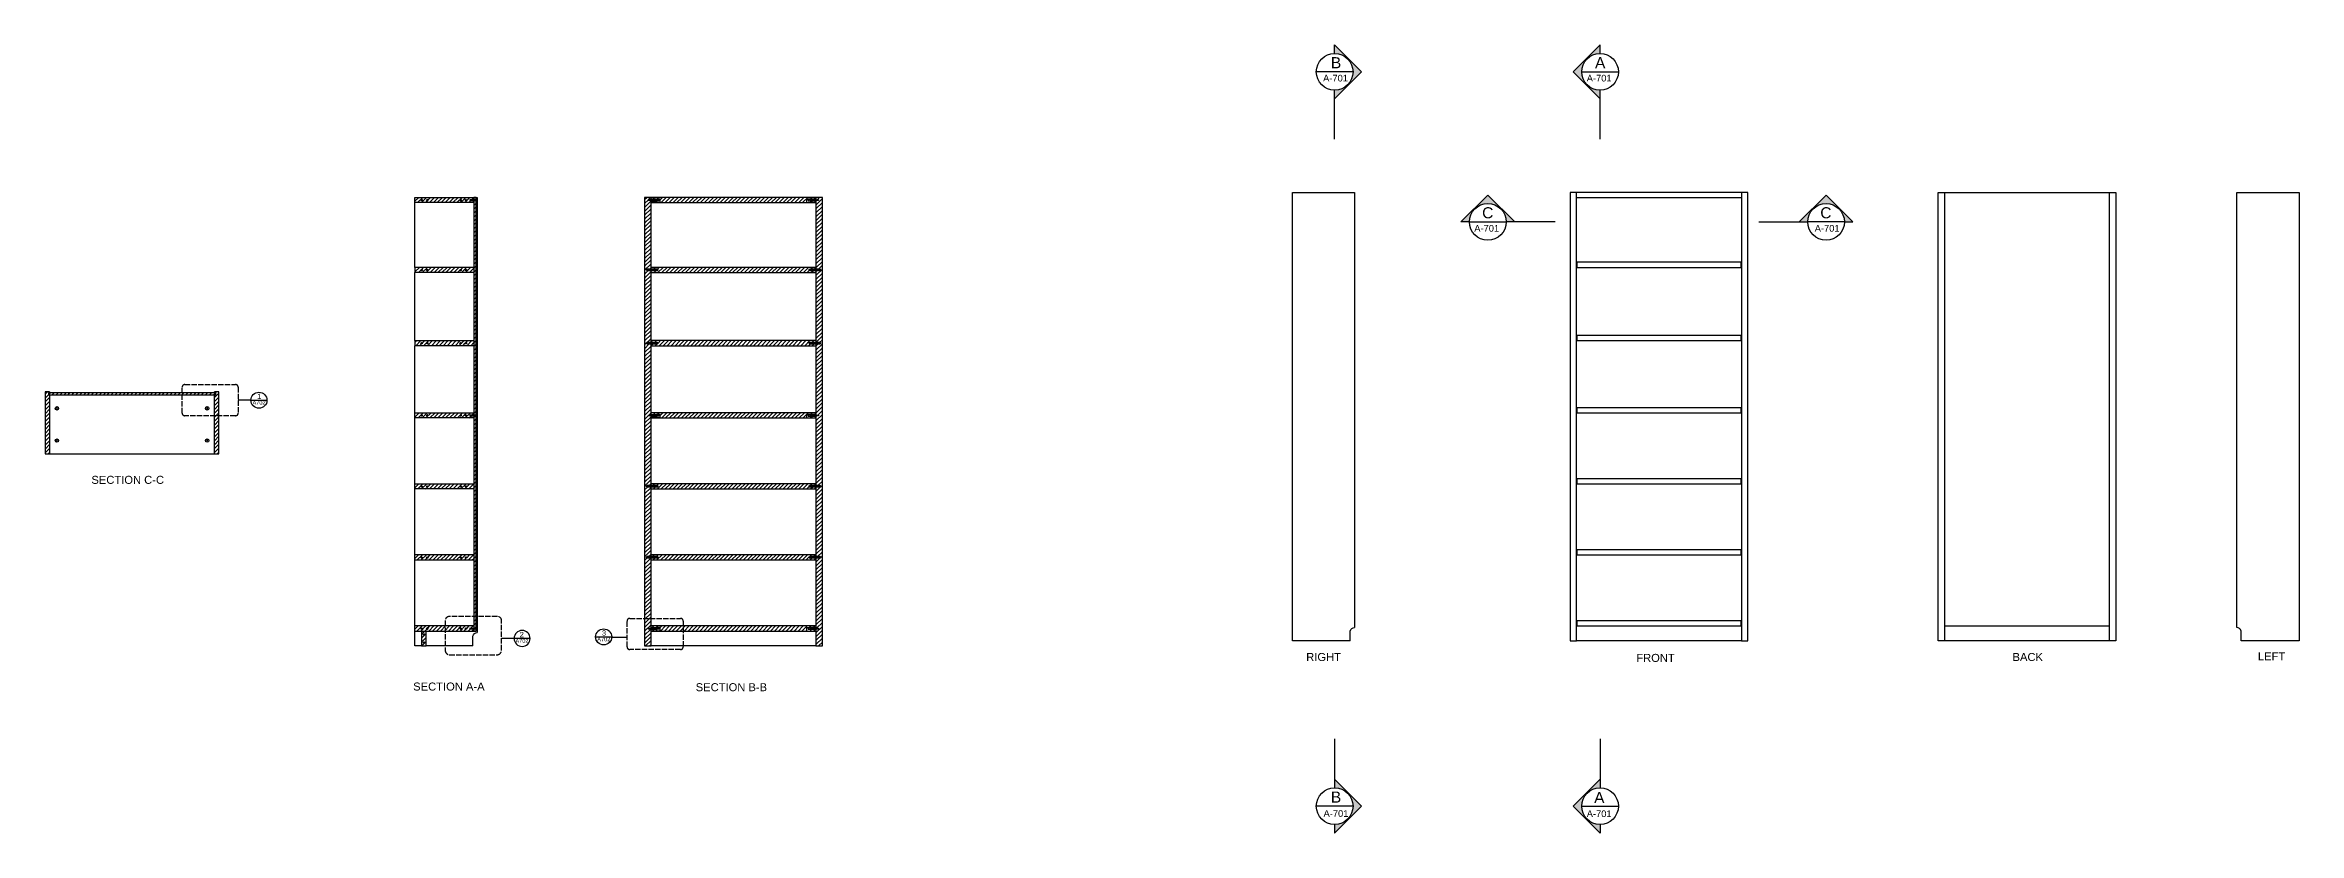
# Model space of a CAD drawing. Header units: millimetres. Extents: x 511 to 2734, y -757 to 739.
# Drawn here: x 511 to 1526, y 148 to 503 of the extents above; entities that cross this region are included whole.
import ezdxf

# ---------------------------------------------------------------- set-up
doc = ezdxf.new("R2010")
doc.units = ezdxf.units.MM
doc.header["$MEASUREMENT"] = 0
doc.linetypes.add('ACAD_ISO02W100', pattern=[15, 12, -3])
doc.linetypes.add('ACAD_ISO04W100', pattern=[30, 24, -3, 0, -3])
for name, color, linetype in [('A-LINE', 200, 'Continuous'), ('A-SECT-LINE', 5, 'Continuous'), ('A-SECTION', 254, 'Continuous'), ('A-SECTION-1', 253, 'Continuous'), ('A-SECTION-2', 252, 'Continuous'), ('DETAILS', 2, 'Continuous'), ('G-ANNO-LOGO', 3, 'Continuous'), ('G-ANNO-SIMBOLS', 4, 'Continuous'), ('G-ANNO-TEXT', 3, 'Continuous'), ('LINE', 4, 'Continuous')]:
    doc.layers.add(name, color=color, linetype=linetype)
doc.styles.add('ARIAL', font='arial.ttf')
doc.styles.add('ARIAL-BOLD', font='')
doc.styles.get("Standard").update_dxf_attribs({"font": 'arial.ttf'})
doc.styles.get('ARIAL-BOLD').set_extended_font_data('Arial', bold=True)

# ---------------------------------------------------------------- blocks, each defined once
blk = doc.blocks.new('tassello legno')
for p, q in [((1660, 607), (1661, 608)), ((1660, 607), (1666, 607)), ((1660, 607), (1660, 560)), ((1661, 558), (1660, 560)), ((1660, 560), (1666, 560)), ((1665, 558), (1661, 558)), ((1666, 607), (1665, 608)), ((1665, 558), (1666, 560)), ((1666, 560), (1666, 607))]:
    blk.add_line(p, q)
at = {"linetype": 'Continuous'}
blk.add_line((1661, 608), (1665, 608), dxfattribs=at)
blk = doc.blocks.new('TASSELLO circonferenza')
at = {"layer": 'DETAILS', "linetype": 'Continuous'}
for radius in [0.3, 0.201]:
    blk.add_circle((1485.3, -73.7), radius, dxfattribs=at)
blk = doc.blocks.new('SIMBOL')
at = {"layer": 'G-ANNO-SIMBOLS'}
blk.add_line((500.64, 236.19), (494.64, 236.19), dxfattribs=at)
blk.add_circle((497.64, 236.19), 3, dxfattribs=at)
blk = doc.blocks.new('vite mensole')
at = {"layer": 'DETAILS'}
for p, q in [((636.7, 367.8), (636.1, 367.8)), ((636.1, 367.8), (636.1, 367.6)), ((636.7, 367.6), (636.1, 367.6)), ((636.8, 367.2), (636.1, 367.2)), ((636.1, 365), (636.1, 367.2)), ((636.4, 367.1), (636.1, 367.1)), ((636.1, 367.1), (636.1, 365)), ((636.2, 367.2), (636.2, 367.6)), ((636.6, 367.2), (636.2, 367.2)), ((636.4, 367.1), (636.4, 365)), ((636.8, 367.1), (636.5, 367.1)), ((636.5, 367.1), (636.5, 365)), ((636.6, 367.2), (636.6, 367.6)), ((636.7, 367.8), (636.7, 367.6)), ((636.7, 367.1), (636.7, 365)), ((636.8, 367.2), (636.8, 365)), ((636.8, 365), (636.1, 365)), ((636.4, 365), (636.1, 365)), ((636.2, 363.9), (636.2, 365)), ((636.6, 365), (636.2, 364.9)), ((636.6, 364.8), (636.2, 364.7)), ((636.6, 364.7), (636.2, 364.6)), ((636.6, 364.5), (636.2, 364.4)), ((636.6, 364.4), (636.2, 364.3)), ((636.6, 364.2), (636.2, 364.1)), ((636.6, 364.1), (636.2, 364)), ((636.6, 363.9), (636.3, 363.8)), ((636.6, 363.8), (636.3, 363.8)), ((636.8, 365), (636.5, 365)), ((636.6, 365), (636.6, 363.9))]:
    blk.add_line(p, q, dxfattribs=at)
for centre, start, end in [((636.3, 363.9), 180, 270), ((636.6, 363.9), 270, 360)]:
    blk.add_arc(centre, 0.05, start, end, dxfattribs=at)
blk = doc.blocks.new('fermavite')
at = {"layer": 'DETAILS'}
for p, q in [((854.2, 238.6), (854.2, 240.2)), ((854.2, 240.2), (855.8, 240.2)), ((854.2, 238.6), (855.8, 238.6)), ((854.8, 240), (854.8, 239.5)), ((855.7, 240.1), (854.9, 240.1)), ((854.9, 239.4), (855.7, 239.4)), ((855.7, 240.1), (855.7, 240)), ((855.7, 240), (855.8, 240)), ((855.7, 239.4), (855.7, 239.5)), ((855.7, 239.5), (855.8, 239.5)), ((855.8, 240), (855.8, 240.2)), ((855.8, 239.5), (855.8, 238.6))]:
    blk.add_line(p, q, dxfattribs=at)
for centre, start, end in [((854.9, 240), 90, 180), ((854.9, 239.5), 180, 270)]:
    blk.add_arc(centre, 0.1, start, end, dxfattribs=at)

msp = doc.modelspace()

# ---------------------------------------------------------------- hatches: boundary and pattern name
at = {"layer": 'A-SECTION'}
h = msp.add_hatch(dxfattribs=at)
h.set_pattern_fill('ANSI31', color=256, scale=10)
edge = h.paths.add_edge_path(flags=16)
edge.add_arc((683.4, 432.7), 0.3, 0, 360)
edge = h.paths.add_edge_path(flags=16)
edge.add_arc((680.9, 432.7), 0.3, 0, 360)
edge = h.paths.add_edge_path(flags=16)
edge.add_arc((698.4, 432.7), 0.3, 0, 360)
edge = h.paths.add_edge_path(flags=16)
edge.add_arc((700.9, 432.7), 0.3, 0, 360)
h.paths.add_polyline_path([(677.9, 402.4), (677.9, 400.1), (704.4, 400.1), (704.4, 402.4)])
edge = h.paths.add_edge_path(flags=16)
edge.add_arc((698.4, 401.2), 0.3, 0, 360)
edge = h.paths.add_edge_path(flags=16)
edge.add_arc((683.4, 401.2), 0.3, 0, 360)
edge = h.paths.add_edge_path(flags=16)
edge.add_arc((700.9, 401.2), 0.3, 0, 360)
edge = h.paths.add_edge_path(flags=16)
edge.add_arc((680.9, 401.2), 0.3, 0, 360)
h.paths.add_polyline_path([(703.4, 432.6), (703.3, 432.6), (703.3, 432.8), (703.4, 432.8)])
h.paths.add_polyline_path([(703.2, 432.8), (703.3, 432.8), (703.3, 432.6), (703.2, 432.6)])
h.paths.add_polyline_path([(703.1, 432.8), (703.2, 432.8), (703.2, 432.6), (703.1, 432.6)])
h.paths.add_polyline_path([(703, 432.8), (703.1, 432.8), (703.1, 432.6), (703, 432.6)])
h.paths.add_polyline_path([(677.9, 433.9), (677.9, 431.6), (704.4, 431.6), (704.4, 433.9)])
h = msp.add_hatch(dxfattribs=at)
h.set_pattern_fill('ANSI31', color=256, scale=10)
h.paths.add_polyline_path([(784.1, 367.9), (782.1, 367.9), (782.1, 368.4), (782.2, 368.5), (784.1, 368.5), (784.1, 400.9), (782.1, 400.9), (782.1, 401.4), (782.2, 401.5), (784.1, 401.5), (784.1, 432.5), (782.9, 432.5), (782.9, 433), (782.9, 432.9), (784.1, 432.9), (784.1, 433.9), (781.2, 433.9), (781.2, 231.9), (784.1, 231.9), (784.1, 239.5), (782.9, 239.5), (782.9, 239.9), (783, 239.9), (784.1, 239.9), (784.1, 271.4), (782.1, 271.4), (782.1, 271.9), (782.2, 272), (784.1, 272), (784.1, 303.4), (782.1, 303.4), (782.1, 303.9), (782.2, 304), (784.1, 304), (784.1, 335.5), (782.9, 335.5), (782.9, 336), (782.9, 335.9), (784.1, 335.9)])
h = msp.add_hatch(dxfattribs=at)
h.set_pattern_fill('ANSI31', color=256, scale=10)
h.paths.add_polyline_path([(861.2, 433.9), (858.3, 433.9), (858.3, 432.9), (859.5, 432.9), (859.5, 432.5), (858.3, 432.5), (858.3, 401.5), (860.3, 401.5), (860.3, 400.9), (858.3, 400.9), (858.3, 368.5), (860.3, 368.5), (860.3, 367.9), (858.3, 367.9), (858.3, 335.9), (859.5, 335.9), (859.5, 335.5), (858.3, 335.5), (858.3, 304), (860.3, 304), (860.3, 303.4), (858.3, 303.4), (858.3, 272), (860.3, 272), (860.3, 271.4), (858.3, 271.4), (858.3, 239.9), (860.3, 239.9), (860.2, 240), (859.5, 240), (859.5, 239.5), (859.4, 239.5), (859.5, 239.5), (858.3, 239.5), (858.3, 231.9), (861.2, 231.9)])
h = msp.add_hatch(dxfattribs=at)
h.set_pattern_fill('ANSI31', color=256, scale=10)
h.paths.add_polyline_path([(704.4, 369.4), (677.9, 369.4), (677.9, 367.1), (704.4, 367.1)])
edge = h.paths.add_edge_path(flags=16)
edge.add_arc((683.4, 368.2), 0.3, 0, 360)
edge = h.paths.add_edge_path(flags=16)
edge.add_arc((680.9, 368.2), 0.3, 0, 360)
edge = h.paths.add_edge_path(flags=16)
edge.add_arc((698.4, 368.2), 0.3, 0, 360)
edge = h.paths.add_edge_path(flags=16)
edge.add_arc((700.9, 368.2), 0.348, 0, 360)
h = msp.add_hatch(dxfattribs=at)
h.set_pattern_fill('ANSI31', color=256, scale=10)
edge = h.paths.add_edge_path(flags=16)
edge.add_arc((698.4, 335.7), 0.3, 0, 360)
edge = h.paths.add_edge_path(flags=16)
edge.add_arc((700.9, 335.7), 0.3, 0, 360)
edge = h.paths.add_edge_path(flags=16)
edge.add_arc((683.4, 335.7), 0.3, 0, 360)
edge = h.paths.add_edge_path(flags=16)
edge.add_arc((680.9, 335.7), 0.3, 0, 360)
h.paths.add_polyline_path([(704.4, 304.9), (677.9, 304.9), (677.9, 302.6), (704.4, 302.6)])
edge = h.paths.add_edge_path(flags=16)
edge.add_arc((683.4, 303.7), 0.3, 0, 360)
edge = h.paths.add_edge_path(flags=16)
edge.add_arc((698.4, 303.7), 0.3, 0, 360)
edge = h.paths.add_edge_path(flags=16)
edge.add_arc((680.9, 303.7), 0.3, 0, 360)
edge = h.paths.add_edge_path(flags=16)
edge.add_arc((700.9, 303.7), 0.3, 0, 360)
h.paths.add_polyline_path([(703.5, 335.6), (703.5, 335.8), (703.6, 335.8), (703.6, 335.6)])
h.paths.add_polyline_path([(703.4, 335.8), (703.5, 335.8), (703.5, 335.6), (703.4, 335.6)])
h.paths.add_polyline_path([(703.3, 335.8), (703.4, 335.8), (703.4, 335.6), (703.3, 335.6)])
h.paths.add_polyline_path([(703.2, 335.8), (703.3, 335.8), (703.3, 335.6), (703.2, 335.6)])
h.paths.add_polyline_path([(704.4, 336.9), (677.9, 336.9), (677.9, 334.6), (704.4, 334.6)])
h = msp.add_hatch(dxfattribs=at)
h.set_pattern_fill('ANSI31', color=256, scale=10)
h.paths.add_polyline_path([(704.4, 272.9), (677.9, 272.9), (677.9, 270.6), (704.4, 270.6)])
edge = h.paths.add_edge_path(flags=16)
edge.add_arc((698.4, 271.7), 0.3, 0, 360)
edge = h.paths.add_edge_path(flags=16)
edge.add_arc((683.4, 271.7), 0.3, 0, 360)
edge = h.paths.add_edge_path(flags=16)
edge.add_arc((700.9, 271.7), 0.3, 0, 360)
edge = h.paths.add_edge_path(flags=16)
edge.add_arc((680.9, 271.7), 0.3, 0, 360)
h.paths.add_polyline_path([(704.4, 240.9), (677.9, 240.9), (677.9, 238.6), (704.4, 238.6)])
edge = h.paths.add_edge_path(flags=16)
edge.add_arc((698.4, 239.7), 0.3, 0, 360)
edge = h.paths.add_edge_path(flags=16)
edge.add_arc((683.4, 239.7), 0.3, 0, 360)
edge = h.paths.add_edge_path(flags=16)
edge.add_arc((700.9, 239.7), 0.3, 0, 360)
edge = h.paths.add_edge_path(flags=16)
edge.add_arc((680.9, 239.7), 0.3, 0, 360)
at = {"layer": 'A-SECTION-1', "linetype": 'ACAD_ISO02W100'}
h = msp.add_hatch(dxfattribs=at)
h.set_pattern_fill('ANSI31', color=256, scale=10)
h.paths.add_polyline_path([(705.4, 433.9), (704.4, 433.9), (704.4, 432.8), (705.3, 432.8, 0.300909), (705.4, 432.9), (705.4, 433.1)])
h = msp.add_hatch(dxfattribs=at)
h.set_pattern_fill('ANSI31', color=256, scale=10)
edge = h.paths.add_edge_path()
edge.add_line((704.5, 239.8), (704.8, 239.8))
edge.add_line((704.8, 239.8), (704.8, 239.6))
edge.add_line((704.8, 239.6), (705.3, 239.6))
edge.add_arc((705.3, 239.5), 0.1, 23.012, 90, ccw=False)
edge.add_line((705.4, 239.6), (705.4, 239.3))
edge.add_line((705.4, 239.3), (705.4, 335.3))
edge.add_line((705.4, 335.3), (705.4, 335.6))
edge.add_arc((705.3, 335.5), 0.1, 23.012, 90)
edge.add_line((705.3, 335.6), (705, 335.6))
edge.add_line((705, 335.6), (705, 335.8))
edge.add_line((705, 335.8), (705.3, 335.8))
edge.add_arc((705.3, 335.9), 0.1, 270, 336.988)
edge.add_line((705.4, 335.9), (705.4, 336.1))
edge.add_line((705.4, 336.1), (705.4, 432.3))
edge.add_line((705.4, 432.3), (705.4, 432.6))
edge.add_arc((705.3, 432.5), 0.1, 23.012, 111.2458)
edge.add_line((705.2, 432.6), (705.2, 432.6))
edge.add_line((705.2, 432.6), (704.4, 432.6))
edge.add_line((704.4, 432.6), (704.4, 239.6))
edge.add_line((704.4, 239.6), (704.5, 239.6))
edge.add_line((704.5, 239.6), (704.5, 239.8))
at = {"layer": 'A-SECTION-1'}
h = msp.add_hatch(dxfattribs=at)
h.set_pattern_fill('ANSI31', color=256, scale=10)
h.paths.add_polyline_path([(784.1, 402.4), (784.1, 401.5), (787, 401.5), (787.1, 401.4), (787.1, 401), (787, 400.9), (784.1, 400.9), (784.1, 400.1), (858.3, 400.1), (858.3, 400.9), (855.5, 400.9), (855.3, 401), (855.3, 401.4), (855.5, 401.5), (858.3, 401.5), (858.3, 402.4)])
h.paths.add_polyline_path([(784.1, 433.9), (784.1, 433.2), (786.3, 433.2), (786.7, 433.2), (788.2, 433.2), (788.2, 431.6), (786.6, 431.6), (786.6, 432.3), (784.1, 432.3), (784.1, 431.6), (858.3, 431.6), (858.3, 432.3), (855.8, 432.3), (855.8, 431.6), (854.2, 431.6), (854.2, 433), (854.2, 433.2), (855.7, 433.2), (856.1, 433.2), (856.1, 433.2), (858.3, 433.2), (858.3, 433.9)])
h.paths.add_polyline_path([(858.3, 367.1), (858.3, 367.9), (855.5, 367.9), (855.3, 368), (855.3, 368.4), (855.5, 368.5), (858.3, 368.5), (858.3, 369.4), (784.1, 369.4), (784.1, 368.5), (787, 368.5), (787.1, 368.4), (787.1, 368), (787, 367.9), (784.1, 367.9), (784.1, 367.1)])
h.paths.add_polyline_path([(784.1, 336.9), (784.1, 336.2), (788.2, 336.2), (788.2, 334.6), (786.6, 334.6), (786.6, 335.3), (784.1, 335.3), (784.1, 334.6), (858.3, 334.6), (858.3, 335.3), (855.8, 335.3), (855.8, 334.6), (854.2, 334.6), (854.2, 336.2), (858.3, 336.2), (858.3, 336.9)])
h.paths.add_polyline_path([(858.3, 302.6), (858.3, 303.4), (855.5, 303.4), (855.3, 303.5), (855.3, 303.9), (855.5, 304), (858.3, 304), (858.3, 304.9), (784.1, 304.9), (784.1, 304), (787, 304), (787.1, 303.9), (787.1, 303.5), (787, 303.4), (784.1, 303.4), (784.1, 302.6)])
h.paths.add_polyline_path([(858.3, 270.6), (858.3, 271.4), (855.5, 271.4), (855.3, 271.5), (855.3, 271.9), (855.5, 272), (858.3, 272), (858.3, 272.9), (784.1, 272.9), (784.1, 272), (787, 272), (787.1, 271.9), (787.1, 271.5), (787, 271.4), (784.1, 271.4), (784.1, 270.6)])
h.paths.add_polyline_path([(858.3, 238.6), (858.3, 239.3), (855.8, 239.3), (855.8, 238.6), (854.2, 238.6), (854.2, 239.3), (854.2, 240.2), (858.3, 240.2), (858.3, 240.9), (784.1, 240.9), (784.1, 240.2), (788.2, 240.2), (788.2, 238.6), (786.6, 238.6), (786.6, 239.3), (784.1, 239.3), (784.1, 238.6)])
h = msp.add_hatch(dxfattribs=at)
h.set_pattern_fill('ANSI31', color=256, scale=10)
h.paths.add_polyline_path([(589.7, 335.6), (587.7, 335.6), (587.7, 321.7), (587.7, 318.4), (589.7, 318.4)])
h.paths.add_polyline_path([(589.7, 346.4), (587.7, 346.4), (587.7, 345.9), (588.2, 345.9), (588.2, 344.9), (587.7, 344.9), (587.7, 335.6), (589.7, 335.6)])
h.paths.add_polyline_path([(513.5, 344.9), (513, 344.9), (513, 345.9), (513.5, 345.9), (513.5, 346.4), (511.5, 346.4), (511.5, 318.4), (513.5, 318.4)])
h = msp.add_hatch(dxfattribs=at)
h.set_pattern_fill('ANSI31', color=256, scale=10)
h.paths.add_polyline_path([(682.9, 238.6), (680.9, 238.6), (680.9, 231.9), (682.9, 231.9)])
edge = h.paths.add_edge_path(flags=16)
edge.add_arc((681.9, 237.1), 0.3, 0, 360)
edge = h.paths.add_edge_path(flags=16)
edge.add_arc((681.9, 233.4), 0.3, 0, 360)
at = {"layer": 'A-SECTION-1', "linetype": 'ACAD_ISO02W100'}
h = msp.add_hatch(dxfattribs=at)
h.set_pattern_fill('ANSI31', color=256, scale=10)
h.paths.add_polyline_path([(705.4, 239.3), (705.4, 239.6, 0.300909), (705.3, 239.6), (704.4, 239.6), (704.4, 238.6), (705.4, 238.6)])
at = {"layer": 'A-SECTION-2'}
h = msp.add_hatch(dxfattribs=at)
h.set_pattern_fill('ANSI31', color=256, scale=10, angle=-3e-14)
h.paths.add_polyline_path([(513, 345.9), (513, 344.9), (588.2, 344.9), (588.2, 345.9)])
at = {"layer": 'G-ANNO-LOGO'}
h = msp.add_hatch(color=256, dxfattribs=at)
h.dxf.hatch_style = 1
h.paths.add_polyline_path([(1091.7, 498.8), (1091.7, 502.6), (1103.8, 490.5), (1091.7, 478.4), (1091.7, 482.2, 1)])
h = msp.add_hatch(color=256, dxfattribs=at)
h.dxf.hatch_style = 1
h.paths.add_polyline_path([(1211.1, 498.8), (1211.1, 502.6), (1199, 490.5), (1211.1, 478.4), (1211.1, 482.2, -1)])
h = msp.add_hatch(color=256, dxfattribs=at)
h.dxf.hatch_style = 1
h.paths.add_polyline_path([(1152.4, 422.9), (1148.5, 422.9), (1160.6, 434.9), (1172.7, 422.9), (1168.9, 422.9, 1)])
h = msp.add_hatch(color=256, dxfattribs=at)
h.dxf.hatch_style = 1
h.paths.add_polyline_path([(1321, 422.9), (1324.8, 422.9), (1312.8, 434.9), (1300.7, 422.9), (1304.5, 422.9, -1)])
h = msp.add_hatch(color=256, dxfattribs=at)
h.dxf.hatch_style = 1
h.paths.add_polyline_path([(1091.7, 151.4), (1091.7, 147.6), (1103.8, 159.7), (1091.7, 171.8), (1091.7, 168, -1)])
h = msp.add_hatch(color=256, dxfattribs=at)
h.dxf.hatch_style = 1
h.paths.add_polyline_path([(1211.1, 151.4), (1211.1, 147.6), (1199, 159.7), (1211.1, 171.8), (1211.1, 168, 1)])

# ---------------------------------------------------------------- linework, layer by layer
for p, q in [((1277.6, 436.2), (1197.6, 436.2)), ((1197.6, 436.2), (1197.6, 234.2)), ((1200.5, 234.2), (1200.5, 436.2)), ((1274.7, 436.2), (1274.7, 234.2)), ((1277.6, 234.2), (1277.6, 436.2)), ((1366.1, 436.2), (1366.1, 234.2)), ((1440.4, 234.2), (1440.4, 436.2)), ((1200.5, 433.9), (1274.7, 433.9)), ((1200.6, 404.7), (1200.6, 402.4)), ((1274.6, 404.7), (1200.6, 404.7)), ((1200.6, 402.4), (1274.6, 402.4)), ((1274.6, 402.4), (1274.6, 404.7)), ((1274.6, 371.7), (1200.6, 371.7)), ((1200.6, 371.7), (1200.6, 369.4)), ((1200.6, 369.4), (1274.6, 369.4)), ((1274.6, 369.4), (1274.6, 371.7)), ((1274.6, 339.2), (1200.6, 339.2)), ((1200.6, 339.2), (1200.6, 336.9)), ((1200.6, 336.9), (1274.6, 336.9)), ((1274.6, 336.9), (1274.6, 339.2)), ((1274.6, 307.2), (1200.6, 307.2)), ((1200.6, 307.2), (1200.6, 304.9)), ((1200.6, 304.9), (1274.6, 304.9)), ((1274.6, 304.9), (1274.6, 307.2)), ((1274.6, 275.2), (1200.6, 275.2)), ((1200.6, 275.2), (1200.6, 272.9)), ((1274.6, 272.9), (1274.6, 275.2)), ((1200.6, 272.9), (1274.6, 272.9)), ((1197.6, 234.2), (1200.5, 234.2)), ((1274.7, 234.2), (1200.5, 234.2)), ((1274.6, 243.2), (1200.6, 243.2)), ((1200.6, 243.2), (1200.6, 240.9)), ((1200.6, 240.9), (1274.6, 240.9)), ((1274.6, 240.9), (1274.6, 243.2)), ((1274.7, 234.2), (1277.6, 234.2)), ((1366.1, 240.9), (1440.4, 240.9))]:
    msp.add_line(p, q)
for points in [[(1072.7, 436.2), (1100.7, 436.2), (1100.7, 240.2)], [(1098.7, 234.2), (1072.7, 234.2), (1072.7, 436.2)], [(1363.2, 436.2), (1443.2, 436.2), (1443.2, 234.2), (1363.2, 234.2), (1363.2, 436.2)], [(1497.6, 436.2), (1525.6, 436.2), (1525.6, 234.2), (1499.6, 234.2)], [(1497.6, 240.2), (1497.6, 436.2)]]:
    msp.add_lwpolyline(points)
for points in [[(1098.7, 234.2), (1098.7, 238.6, -0.332846), (1100.7, 240.2, 1.268674)], [(1499.6, 234.2), (1499.6, 238.6, 0.332846), (1497.6, 240.2, -1.268674)]]:
    msp.add_lwpolyline(points, format="xyb")
at = {"layer": 'A-LINE'}
for p, q in [((677.9, 402.4), (677.9, 431.6)), ((705.9, 433.9), (705.9, 237.9)), ((677.9, 369.4), (677.9, 400.1)), ((677.9, 336.9), (677.9, 367.1)), ((677.9, 304.9), (677.9, 334.6)), ((513.5, 318.4), (587.7, 318.4)), ((677.9, 272.9), (677.9, 302.6)), ((677.9, 240.9), (677.9, 270.6)), ((677.9, 231.9), (677.9, 238.6)), ((680.9, 231.9), (677.9, 231.9)), ((858.3, 231.9), (784.1, 231.9))]:
    msp.add_line(p, q, dxfattribs=at)
at = {"layer": 'A-LINE', "linetype": 'ACAD_ISO04W100'}
msp.add_line((705.4, 433.9), (705.9, 433.9), dxfattribs=at)
at = {"layer": 'A-LINE'}
msp.add_lwpolyline([(703.9, 231.9), (703.9, 236.3, -0.332846), (705.9, 237.9, 1.268674)], format="xyb", dxfattribs=at)
msp.add_lwpolyline([(703.9, 231.9), (682.9, 231.9)], dxfattribs=at)
at = {"layer": 'A-SECT-LINE'}
for p, q in [((677.9, 433.9), (705.4, 433.9)), ((677.9, 431.6), (677.9, 433.9)), ((704.4, 431.6), (677.9, 431.6)), ((861.2, 433.9), (781.2, 433.9)), ((781.2, 433.9), (781.2, 231.9)), ((784.1, 433), (784.1, 433.9)), ((784.1, 433.2), (786.6, 433.2)), ((784.1, 401.5), (784.1, 432.4)), ((784.1, 432.3), (786.6, 432.3)), ((784.1, 431.6), (858.3, 431.6)), ((787, 433.2), (787, 433.2)), ((858.3, 433.2), (855.8, 433.2)), ((858.3, 432.3), (855.8, 432.3)), ((858.3, 433.9), (858.3, 433)), ((858.3, 432.4), (858.3, 401.5)), ((861.2, 231.9), (861.2, 433.9)), ((704.4, 402.4), (677.9, 402.4)), ((704.4, 400.1), (677.9, 400.1)), ((858.3, 402.4), (784.1, 402.4)), ((784.1, 368.5), (784.1, 400.9)), ((784.1, 400.1), (858.3, 400.1)), ((858.3, 400.9), (858.3, 368.5)), ((677.9, 369.4), (704.4, 369.4)), ((704.4, 367.1), (677.9, 367.1)), ((858.3, 369.4), (784.1, 369.4)), ((784.1, 336), (784.1, 367.9)), ((784.1, 367.1), (858.3, 367.1)), ((858.3, 367.9), (858.3, 336)), ((511.5, 346.4), (511.5, 318.4)), ((513.5, 346.4), (511.5, 346.4)), ((588.2, 345.9), (513, 345.9)), ((513, 345.9), (513, 344.9)), ((588.2, 344.9), (513, 344.9)), ((513.5, 346.4), (513.5, 345.9)), ((513.5, 344.9), (513.5, 318.4)), ((587.7, 345.9), (587.7, 346.4)), ((589.7, 346.4), (587.7, 346.4)), ((587.7, 318.4), (587.7, 344.9)), ((588.2, 345.9), (588.2, 344.9)), ((589.7, 318.4), (589.7, 346.4)), ((587.7, 321.7), (587.7, 341.1)), ((677.9, 336.9), (704.4, 336.9)), ((858.3, 336.9), (784.1, 336.9)), ((784.1, 336.2), (786.6, 336.2)), ((784.1, 304), (784.1, 335.4)), ((784.1, 335.3), (786.6, 335.3)), ((858.3, 336.2), (855.4, 336.2)), ((855.4, 336.2), (855.4, 336.2)), ((858.3, 335.3), (855.8, 335.3)), ((858.3, 335.4), (858.3, 304)), ((704.4, 334.6), (677.9, 334.6)), ((784.1, 334.6), (858.3, 334.6)), ((511.5, 318.4), (513.5, 318.4)), ((587.7, 318.4), (587.7, 321.1)), ((587.7, 318.4), (589.7, 318.4)), ((677.9, 304.9), (704.4, 304.9)), ((858.3, 304.9), (784.1, 304.9)), ((704.4, 302.6), (677.9, 302.6)), ((784.1, 272), (784.1, 303.4)), ((784.1, 302.6), (858.3, 302.6)), ((858.3, 303.4), (858.3, 272)), ((704.4, 272.9), (677.9, 272.9)), ((677.9, 270.6), (704.4, 270.6)), ((858.3, 272.9), (784.1, 272.9)), ((784.1, 240), (784.1, 271.4)), ((784.1, 270.6), (858.3, 270.6)), ((858.3, 271.4), (858.3, 240)), ((704.4, 240.9), (677.9, 240.9)), ((677.9, 238.6), (704.4, 238.6)), ((680.9, 238.6), (680.9, 231.9)), ((680.9, 238.6), (682.9, 238.6)), ((682.9, 231.9), (682.9, 238.6)), ((858.3, 240.9), (784.1, 240.9)), ((784.1, 240.2), (786.6, 240.2)), ((784.1, 231.9), (784.1, 239.4)), ((784.1, 239.3), (786.6, 239.3)), ((784.1, 238.6), (858.3, 238.6)), ((858.3, 240.2), (855.4, 240.2)), ((858.3, 239.3), (855.8, 239.3)), ((858.3, 239.4), (858.3, 231.9)), ((781.2, 231.9), (784.1, 231.9)), ((858.3, 231.9), (861.2, 231.9))]:
    msp.add_line(p, q, dxfattribs=at)
at = {"layer": 'A-SECT-LINE', "linetype": 'ACAD_ISO04W100'}
for p, q in [((677.9, 402.4), (677.9, 400.1)), ((677.9, 369.4), (677.9, 367.1)), ((677.9, 334.6), (677.9, 336.9)), ((677.9, 302.6), (677.9, 304.9)), ((677.9, 270.6), (677.9, 272.9)), ((677.9, 238.6), (677.9, 240.9)), ((680.9, 231.9), (682.9, 231.9))]:
    msp.add_line(p, q, dxfattribs=at)
at = {"layer": 'A-SECT-LINE'}
for points in [[(704.4, 239.6), (704.4, 238.6), (705.4, 238.6), (705.4, 433.9), (704.4, 433.9), (704.4, 432.8)], [(704.4, 432.6), (704.4, 335.8)], [(704.4, 335.6), (704.4, 239.8)]]:
    msp.add_lwpolyline(points, dxfattribs=at)
at = {"layer": 'DETAILS'}
for p, q in [((702.9, 432.6), (702.9, 432.8)), ((703, 432.6), (703, 432.8)), ((703.1, 432.6), (703.1, 432.8)), ((703.2, 432.6), (703.2, 432.8)), ((703.3, 432.6), (703.3, 432.8)), ((703.4, 432.6), (703.4, 432.8)), ((703.5, 432.6), (703.5, 432.8)), ((703.6, 432.6), (703.6, 432.8)), ((703.7, 432.6), (703.7, 432.8)), ((703.8, 432.6), (703.8, 432.8)), ((703.9, 432.6), (703.9, 432.8)), ((704, 432.6), (704, 432.8)), ((704.1, 432.6), (704.1, 432.8)), ((704.2, 432.6), (704.2, 432.8)), ((704.3, 432.6), (704.3, 432.8)), ((704.4, 432.6), (704.4, 432.8)), ((704.5, 432.6), (704.5, 432.8)), ((704.6, 432.6), (704.6, 432.8)), ((704.7, 432.6), (704.7, 432.8)), ((704.8, 432.6), (704.8, 432.8)), ((704.9, 432.6), (704.9, 432.8)), ((705, 432.6), (705, 432.8)), ((705.1, 432.6), (705.1, 432.8)), ((705.2, 432.6), (705.2, 432.8)), ((786.9, 401.4), (782.3, 401.4)), ((786.9, 401.3), (782.3, 401.3)), ((786.9, 401.2), (782.3, 401.2)), ((786.9, 401), (782.3, 401)), ((860.1, 401.4), (855.5, 401.4)), ((860.1, 401.3), (855.5, 401.3)), ((860.1, 401.2), (855.5, 401.2)), ((860.1, 401), (855.5, 401)), ((786.9, 368.4), (782.3, 368.4)), ((786.9, 368.3), (782.3, 368.3)), ((786.9, 368.1), (782.3, 368.1)), ((786.9, 368), (782.3, 368)), ((860.1, 368.4), (855.6, 368.4)), ((860.1, 368.3), (855.6, 368.3)), ((860.1, 368.2), (855.6, 368.2)), ((860.1, 368), (855.6, 368)), ((702.9, 335.6), (702.9, 335.8)), ((703, 335.6), (703, 335.8)), ((703.1, 335.6), (703.1, 335.8)), ((703.2, 335.6), (703.2, 335.8)), ((703.3, 335.6), (703.3, 335.8)), ((703.4, 335.6), (703.4, 335.8)), ((703.5, 335.6), (703.5, 335.8)), ((703.6, 335.6), (703.6, 335.8)), ((703.7, 335.6), (703.7, 335.8)), ((703.8, 335.6), (703.8, 335.8)), ((703.9, 335.6), (703.9, 335.8)), ((704, 335.6), (704, 335.8)), ((704.1, 335.6), (704.1, 335.8)), ((704.2, 335.6), (704.2, 335.8)), ((704.3, 335.6), (704.3, 335.8)), ((704.4, 335.6), (704.4, 335.8)), ((704.5, 335.6), (704.5, 335.8)), ((704.6, 335.6), (704.6, 335.8)), ((704.7, 335.6), (704.7, 335.8)), ((704.8, 335.6), (704.8, 335.8)), ((704.9, 335.6), (704.9, 335.8)), ((705, 335.6), (705, 335.8)), ((705.1, 335.6), (705.1, 335.8)), ((705.2, 335.6), (705.2, 335.8)), ((786.9, 303.9), (782.3, 303.9)), ((786.9, 303.8), (782.3, 303.8)), ((786.9, 303.7), (782.3, 303.7)), ((786.9, 303.5), (782.3, 303.5)), ((860.1, 303.9), (855.6, 303.9)), ((860.1, 303.8), (855.6, 303.8)), ((860.1, 303.7), (855.6, 303.7)), ((860.1, 303.5), (855.6, 303.5)), ((786.9, 271.9), (782.3, 271.9)), ((786.9, 271.8), (782.3, 271.8)), ((786.9, 271.7), (782.3, 271.7)), ((786.9, 271.5), (782.3, 271.5)), ((860.1, 271.9), (855.6, 271.9)), ((860.1, 271.8), (855.6, 271.8)), ((860.1, 271.7), (855.6, 271.7)), ((860.1, 271.5), (855.6, 271.5)), ((702.9, 239.6), (702.9, 239.8)), ((703, 239.6), (703, 239.8)), ((703.1, 239.6), (703.1, 239.8)), ((703.2, 239.6), (703.2, 239.8)), ((703.3, 239.6), (703.3, 239.8)), ((703.4, 239.6), (703.4, 239.8)), ((703.5, 239.6), (703.5, 239.8)), ((703.6, 239.6), (703.6, 239.8)), ((703.7, 239.6), (703.7, 239.8)), ((703.8, 239.6), (703.8, 239.8)), ((703.9, 239.6), (703.9, 239.8)), ((704, 239.6), (704, 239.8)), ((704.1, 239.6), (704.1, 239.8)), ((704.2, 239.6), (704.2, 239.8)), ((704.3, 239.6), (704.3, 239.8)), ((704.4, 239.6), (704.4, 239.8)), ((704.5, 239.6), (704.5, 239.8)), ((704.6, 239.6), (704.6, 239.8)), ((704.7, 239.6), (704.7, 239.8)), ((704.8, 239.6), (704.8, 239.8)), ((704.9, 239.6), (704.9, 239.8)), ((705, 239.6), (705, 239.8)), ((705.1, 239.6), (705.1, 239.8)), ((705.2, 239.6), (705.2, 239.8)), ((855.4, 239.4), (855.4, 239.4))]:
    msp.add_line(p, q, dxfattribs=at)
for points in [[(683.2, 432.7), (683.2, 432.6), (683.4, 432.6)], [(683.4, 432.7), (683.2, 432.7)], [(683.5, 432.9), (683.4, 432.9), (683.4, 432.7)], [(683.4, 432.6), (683.4, 432.4), (683.5, 432.4), (683.5, 432.6)], [(683.5, 432.7), (683.5, 432.9)], [(683.5, 432.6), (683.7, 432.6), (683.7, 432.7), (683.5, 432.7)], [(698.2, 432.7), (698.2, 432.6), (698.4, 432.6)], [(698.4, 432.7), (698.2, 432.7)], [(698.5, 432.9), (698.4, 432.9), (698.4, 432.7)], [(698.4, 432.6), (698.4, 432.4), (698.5, 432.4), (698.5, 432.6)], [(698.5, 432.7), (698.5, 432.9)], [(698.5, 432.6), (698.7, 432.6), (698.7, 432.7), (698.5, 432.7)], [(516.8, 339.4), (516.7, 339.4)], [(516.7, 339.4), (516.7, 338.7)], [(516.7, 338.6), (516.8, 338.6)], [(516.9, 338.5), (516.7, 338.5), (516.7, 338.4)], [(516.9, 338.7), (516.9, 339.4)], [(516.9, 338.4), (516.9, 338.4), (516.9, 338.5)], [(584.4, 339.4), (584.3, 339.4)], [(584.3, 339.4), (584.3, 338.7)], [(584.3, 338.6), (584.4, 338.6)], [(584.5, 338.5), (584.3, 338.5), (584.3, 338.4)], [(584.5, 338.7), (584.5, 339.4)], [(584.5, 338.4), (584.5, 338.4), (584.5, 338.5)], [(683.2, 335.8), (683.2, 335.7), (683.4, 335.7)], [(683.4, 335.8), (683.2, 335.8)], [(683.5, 336), (683.4, 336), (683.4, 335.8)], [(683.4, 335.7), (683.4, 335.5), (683.5, 335.5), (683.5, 335.7)], [(683.5, 335.8), (683.5, 336)], [(683.5, 335.7), (683.7, 335.7), (683.7, 335.8), (683.5, 335.8)], [(698.2, 335.8), (698.2, 335.7), (698.4, 335.7)], [(698.4, 335.8), (698.2, 335.8)], [(698.5, 336), (698.4, 336), (698.4, 335.8)], [(698.4, 335.7), (698.4, 335.5), (698.5, 335.5), (698.5, 335.7)], [(698.5, 335.8), (698.5, 336)], [(698.5, 335.7), (698.7, 335.7), (698.7, 335.8), (698.5, 335.8)], [(516.8, 324.9), (516.7, 324.9)], [(516.7, 324.9), (516.7, 324.2)], [(516.9, 324.2), (516.9, 324.9)], [(584.4, 324.9), (584.3, 324.9)], [(584.3, 324.9), (584.3, 324.2)], [(584.5, 324.2), (584.5, 324.9)], [(516.7, 324.1), (516.8, 324.1)], [(516.9, 324), (516.7, 324), (516.7, 323.9)], [(516.9, 323.9), (516.9, 323.9), (516.9, 324)], [(584.3, 324.1), (584.4, 324.1)], [(584.5, 324), (584.3, 324), (584.3, 323.9)], [(584.5, 323.9), (584.5, 323.9), (584.5, 324)], [(683.2, 239.8), (683.2, 239.7), (683.4, 239.7)], [(683.4, 239.8), (683.2, 239.8)], [(683.5, 240), (683.4, 240), (683.4, 239.8)], [(683.4, 239.7), (683.4, 239.5), (683.5, 239.5), (683.5, 239.7)], [(683.5, 239.8), (683.5, 240)], [(683.5, 239.7), (683.7, 239.7), (683.7, 239.8), (683.5, 239.8)], [(698.2, 239.8), (698.2, 239.7), (698.4, 239.7)], [(698.4, 239.8), (698.2, 239.8)], [(698.5, 240), (698.4, 240), (698.4, 239.8)], [(698.4, 239.7), (698.4, 239.5), (698.5, 239.5), (698.5, 239.7)], [(698.5, 239.8), (698.5, 240)], [(698.5, 239.7), (698.7, 239.7), (698.7, 239.8), (698.5, 239.8)]]:
    msp.add_lwpolyline(points, dxfattribs=at)
for points in [[(702.8, 432.6), (702.8, 432.6, 0.044876), (702.9, 432.6), (705.3, 432.6, -0.300909), (705.4, 432.6), (705.4, 432.3), (705.4, 433.1), (705.4, 432.9, -0.300909), (705.3, 432.8), (702.9, 432.8, 0.044876), (702.8, 432.8), (702.7, 432.8), (702.7, 432.8), (702.7, 432.8), (702.4, 432.7), (702.7, 432.6), (702.8, 432.6)], [(702.8, 335.6), (702.8, 335.6, 0.044876), (702.9, 335.6), (705.3, 335.6, -0.300909), (705.4, 335.6), (705.4, 335.3), (705.4, 336.1), (705.4, 335.9, -0.300909), (705.3, 335.8), (702.9, 335.8, 0.044876), (702.8, 335.8), (702.7, 335.8), (702.7, 335.8), (702.7, 335.8), (702.4, 335.7), (702.7, 335.7), (702.8, 335.6)], [(702.8, 239.7), (702.8, 239.6, 0.044876), (702.9, 239.6), (705.3, 239.6, -0.300909), (705.4, 239.6), (705.4, 239.3), (705.4, 240.1), (705.4, 239.9, -0.300909), (705.3, 239.8), (702.9, 239.8, 0.044876), (702.8, 239.8), (702.7, 239.8), (702.7, 239.8), (702.7, 239.8), (702.4, 239.7), (702.7, 239.7), (702.8, 239.6)]]:
    msp.add_lwpolyline(points, format="xyb", close=True, dxfattribs=at)
at = {"layer": 'DETAILS', "linetype": 'Continuous'}
for centre, radius in [((680.9, 432.7), 0.3), ((680.9, 432.7), 0.201), ((683.4, 432.7), 0.3), ((698.4, 432.7), 0.3), ((700.9, 432.7), 0.3), ((700.9, 432.7), 0.201), ((680.9, 401.2), 0.3), ((680.9, 401.2), 0.201), ((683.4, 401.2), 0.3), ((683.4, 401.2), 0.201), ((698.4, 401.2), 0.3), ((698.4, 401.2), 0.201), ((700.9, 401.2), 0.3), ((700.9, 401.2), 0.201), ((680.9, 368.2), 0.3), ((680.9, 368.2), 0.201), ((683.4, 368.2), 0.3), ((683.4, 368.2), 0.201), ((698.4, 368.2), 0.3), ((698.4, 368.2), 0.201), ((700.9, 368.2), 0.3), ((700.9, 368.2), 0.201), ((680.9, 335.7), 0.3), ((680.9, 335.7), 0.201), ((683.4, 335.7), 0.3), ((698.4, 335.7), 0.3), ((700.9, 335.7), 0.3), ((700.9, 335.7), 0.201)]:
    msp.add_circle(centre, radius, dxfattribs=at)
at = {"layer": 'DETAILS'}
for centre, radius in [((516.8, 338.9), 0.768), ((584.4, 338.9), 0.768), ((516.8, 324.4), 0.768), ((584.4, 324.4), 0.768), ((683.4, 239.7), 0.3), ((698.4, 239.7), 0.3)]:
    msp.add_circle(centre, radius, dxfattribs=at)
for centre, radius, start, end in [((516.7, 339.4), 0.05, 90, 180), ((516.7, 338.7), 0.05, 180, 270), ((516.8, 338.5), 0.115, 209.8137, 330.1863), ((516.8, 339.4), 0.05, 0, 90), ((516.8, 338.7), 0.05, 270, 0), ((584.3, 339.4), 0.05, 90, 180), ((584.3, 338.7), 0.05, 180, 270), ((584.4, 338.5), 0.115, 209.8137, 330.1863), ((584.4, 339.4), 0.05, 0, 90), ((584.4, 338.7), 0.05, 270, 0), ((516.7, 324.9), 0.05, 90, 180), ((516.8, 324.9), 0.05, 0, 90), ((584.3, 324.9), 0.05, 90, 180), ((584.4, 324.9), 0.05, 0, 90), ((516.7, 324.2), 0.05, 180, 270), ((516.8, 324), 0.115, 209.8137, 330.1863), ((516.8, 324.2), 0.05, 270, 0), ((584.3, 324.2), 0.05, 180, 270), ((584.4, 324), 0.115, 209.8137, 330.1863), ((584.4, 324.2), 0.05, 270, 0)]:
    msp.add_arc(centre, radius, start, end, dxfattribs=at)
at = {"layer": 'G-ANNO-LOGO'}
for p, q in [((1091.7, 498.8), (1091.7, 502.6)), ((1091.7, 502.6), (1103.8, 490.5)), ((1211.1, 502.6), (1199, 490.5)), ((1211.1, 498.8), (1211.1, 502.6)), ((1100, 490.5), (1083.5, 490.5)), ((1103.8, 490.5), (1091.7, 478.4)), ((1199, 490.5), (1211.1, 478.4)), ((1202.8, 490.5), (1219.3, 490.5)), ((1091.7, 460.2), (1091.7, 482.2)), ((1091.7, 460.2), (1091.7, 482.2)), ((1211.1, 460.2), (1211.1, 482.2)), ((1211.1, 460.2), (1211.1, 482.2)), ((1148.5, 422.9), (1160.6, 434.9)), ((1160.6, 434.9), (1172.7, 422.9)), ((1312.8, 434.9), (1300.7, 422.9)), ((1324.8, 422.9), (1312.8, 434.9)), ((1152.4, 422.9), (1148.5, 422.9)), ((1152.4, 422.9), (1168.9, 422.9)), ((1190.9, 422.9), (1168.9, 422.9)), ((1190.9, 422.9), (1168.9, 422.9)), ((1282.5, 422.9), (1304.5, 422.9)), ((1282.5, 422.9), (1304.5, 422.9)), ((1321, 422.9), (1304.5, 422.9)), ((1321, 422.9), (1324.8, 422.9)), ((1091.7, 190), (1091.7, 168)), ((1091.7, 190), (1091.7, 168)), ((1211.1, 190), (1211.1, 168)), ((1211.1, 190), (1211.1, 168)), ((1103.8, 159.7), (1091.7, 171.8)), ((1199, 159.7), (1211.1, 171.8)), ((1100, 159.7), (1083.5, 159.7)), ((1091.7, 147.6), (1103.8, 159.7)), ((1211.1, 147.6), (1199, 159.7)), ((1202.8, 159.7), (1219.3, 159.7)), ((1091.7, 151.4), (1091.7, 147.6)), ((1211.1, 151.4), (1211.1, 147.6))]:
    msp.add_line(p, q, dxfattribs=at)
for centre in [(1091.7, 490.5), (1211.1, 490.5), (1160.6, 422.9), (1312.8, 422.9), (1091.7, 159.7), (1211.1, 159.7)]:
    msp.add_circle(centre, 8.26, dxfattribs=at)
at = {"layer": 'G-ANNO-TEXT'}
for p, q in [((604.1, 342.6), (598.4, 342.6)), ((722.5, 235.2), (716.8, 235.2)), ((766.4, 235.9), (773.3, 235.9))]:
    msp.add_line(p, q, dxfattribs=at)
at = {"layer": 'LINE', "linetype": 'ACAD_ISO02W100', "ltscale": 0.2}
msp.add_line((691.5, 243.2), (691.5, 229.9), dxfattribs=at)
for points in [[(573.1, 348.4, -0.414214), (574.3, 349.6), (597.2, 349.6, -0.414214), (598.4, 348.4), (598.4, 336.8, -0.414214), (597.2, 335.6), (574.3, 335.6, -0.414214), (573.1, 336.8)], [(773.3, 243.1, -0.414214), (774.5, 244.3), (797.4, 244.3, -0.414214), (798.6, 243.1), (798.6, 231.5, -0.414214), (797.4, 230.3), (774.5, 230.3, -0.414214), (773.3, 231.5)]]:
    msp.add_lwpolyline(points, format="xyb", close=True, dxfattribs=at)
for points in [[(714.9, 245.2), (693.5, 245.2)], [(716.8, 230), (716.9, 243.2)], [(693.5, 227.9), (714.8, 227.9)]]:
    msp.add_lwpolyline(points, dxfattribs=at)
for centre, start, end in [((693.5, 243.2), 90, 179.3889), ((714.9, 243.2), 1.5471, 90), ((693.5, 229.9), 179.3889, 270), ((714.8, 229.9), 270, 1.5471)]:
    msp.add_arc(centre, 2, start, end, dxfattribs=at)

# ---------------------------------------------------------------- block references
at = {"layer": 'A-SECTION'}
for p in [(-804.4, 377.4), (-801.9, 377.4), (-786.9, 377.4), (-784.4, 377.4), (-804.4, 345.4), (-801.9, 345.4), (-786.9, 345.4), (-784.4, 345.4), (-804.4, 313.4), (-803.4, 310.8), (-803.4, 307.1), (-784.4, 313.4)]:
    msp.add_blockref('TASSELLO circonferenza', p, dxfattribs=at)
at = {"layer": 'DETAILS'}
for p, rotation in [((419.1, 1069.2), 270), ((1223.3, -203.7), 89.99999999999999), ((419.1, 972.1), 270), ((1223.3, -300.7), 89.99999999999999), ((419.1, 876.1), 270), ((1223.3, -396.7), 89.99999999999999)]:
    msp.add_blockref('vite mensole', p, dxfattribs=dict(at, rotation=rotation))
at = {"layer": 'DETAILS', "xscale": -1}
for p in [(1642.4, 193), (1642.4, 96), (1642.4, 0)]:
    msp.add_blockref('fermavite', p, dxfattribs=at)
at = {"layer": 'DETAILS'}
for p in [(0, 193), (0, 96), (0, 0)]:
    msp.add_blockref('fermavite', p, dxfattribs=at)
at = {"layer": 'DETAILS', "xscale": 0.1, "yscale": 0.1, "zscale": 0.1, "rotation": 270}
for p in [(726.3, 567.6), (799.5, 567.6), (726.3, 534.6), (799.5, 534.6), (726.3, 470.1), (799.5, 470.1), (726.3, 438.1), (799.5, 438.1)]:
    msp.add_blockref('tassello legno', p, dxfattribs=at)
at = {"layer": 'G-ANNO-SIMBOLS', "yscale": 1.203493377451784, "zscale": 1.203493377451784, "rotation": 180}
for p, xscale in [((1206.6, 626.8), 1.203493377451784), ((127.2, 519.5), -1.203493377451784), ((1361.7, 520.2), 1.203493377451784)]:
    msp.add_blockref('SIMBOL', p, dxfattribs=dict(at, xscale=xscale))

# ---------------------------------------------------------------- texts
at = {"layer": 'G-ANNO-LOGO'}
for s, width, insert, char_height, attachment_point, rotation in [('B', 187.459, (1090, 492.1), 5, 7, 360), ('A', 187.459, (1213.5, 492.1), 5, 9, 0), ('A-701', 295.553, (1086.5, 486.1), 3, 7, 360), ('A-701', 295.553, (1216.3, 486.1), 3, 9, 0), ('C', 187.459, (1163.1, 429.5), 5, 3, 360), ('C', 187.459, (1310.2, 429.5), 5, 1, 0), ('A-701', 295.553, (1165.7, 421.5), 3, 3, 360), ('A-701', 295.553, (1307.7, 421.5), 3, 1, 0), ('B', 187.459, (1090, 166.3), 5, 1, 0), ('A', 187.459, (1213.1, 166.1), 5, 3, 360), ('A-701', 295.553, (1086.7, 157.9), 3, 1, 0), ('A-701', 295.553, (1216.3, 157.8), 3, 3, 360)]:
    msp.add_mtext_dynamic_manual_height_columns(s, width=width, gutter_width=12.5, heights=[0], dxfattribs=dict(at, insert=insert, char_height=char_height, attachment_point=attachment_point, rotation=rotation))
at = {"layer": 'G-ANNO-SIMBOLS', "char_height": 2.41, "style": 'ARIAL'}
for s, insert, attachment_point in [('1', (606.9, 345.5), 1), ('2', (726.9, 238.2), 3), ('3', (762, 238.9), 1)]:
    msp.add_mtext_dynamic_manual_height_columns(s, width=2.741, gutter_width=2.5, heights=[0], dxfattribs=dict(at, insert=insert, attachment_point=attachment_point))
at = {"layer": 'G-ANNO-SIMBOLS', "char_height": 1.81}
for insert, attachment_point in [((604.8, 342.4), 1), ((729, 235.1), 3), ((759.9, 235.8), 1)]:
    msp.add_mtext_dynamic_manual_height_columns('A702', width=1.705, gutter_width=12.5, heights=[0], dxfattribs=dict(at, insert=insert, attachment_point=attachment_point))
at = {"layer": 'G-ANNO-TEXT', "linetype": 'ACAD_ISO02W100', "insert": (532.3, 308.5), "char_height": 3.6, "attachment_point": 1, "style": 'ARIAL-BOLD'}
msp.add_mtext_dynamic_manual_height_columns('{\\fArial|b0|i0|c0|p34;SECTION C-C}', width=109.763, gutter_width=367.7, heights=[0], dxfattribs=at)
at = {"layer": 'G-ANNO-TEXT', "char_height": 3.6, "attachment_point": 1, "style": 'ARIAL-BOLD'}
for s, width, heights, insert in [('{\\fArial|b0|i0|c0|p34;RIGHT}', 32.521, [0], (1078.9, 228.7)), ('{\\fArial|b0|i0|c0|p34;BACK}', 102.034, [0], (1396.7, 228.7)), ('{\\fArial|b0|i0|c0|p34;LEFT}', 76.222, [0], (1507.1, 229)), ('{\\fArial|b0|i0|c0|p34;SECTION A-A}', 111.061, [3.73], (677.1, 215.4)), ('{\\fArial|b0|i0|c0|p34;SECTION B-B}', 262.629, [0], (804.2, 215.1))]:
    msp.add_mtext_dynamic_manual_height_columns(s, width=width, gutter_width=367.7, heights=heights, dxfattribs=dict(at, insert=insert))
at = {"layer": 'G-ANNO-TEXT', "color": 177, "true_color": 0x293189, "insert": (1227.4, 228.3), "char_height": 3.6, "attachment_point": 1, "style": 'ARIAL-BOLD'}
msp.add_mtext_dynamic_manual_height_columns('{\\fArial|b0|i0|c0|p34;\\C256;FRONT}', width=55.727, gutter_width=367.7, heights=[0], dxfattribs=at)

doc.saveas('drawing.dxf')
